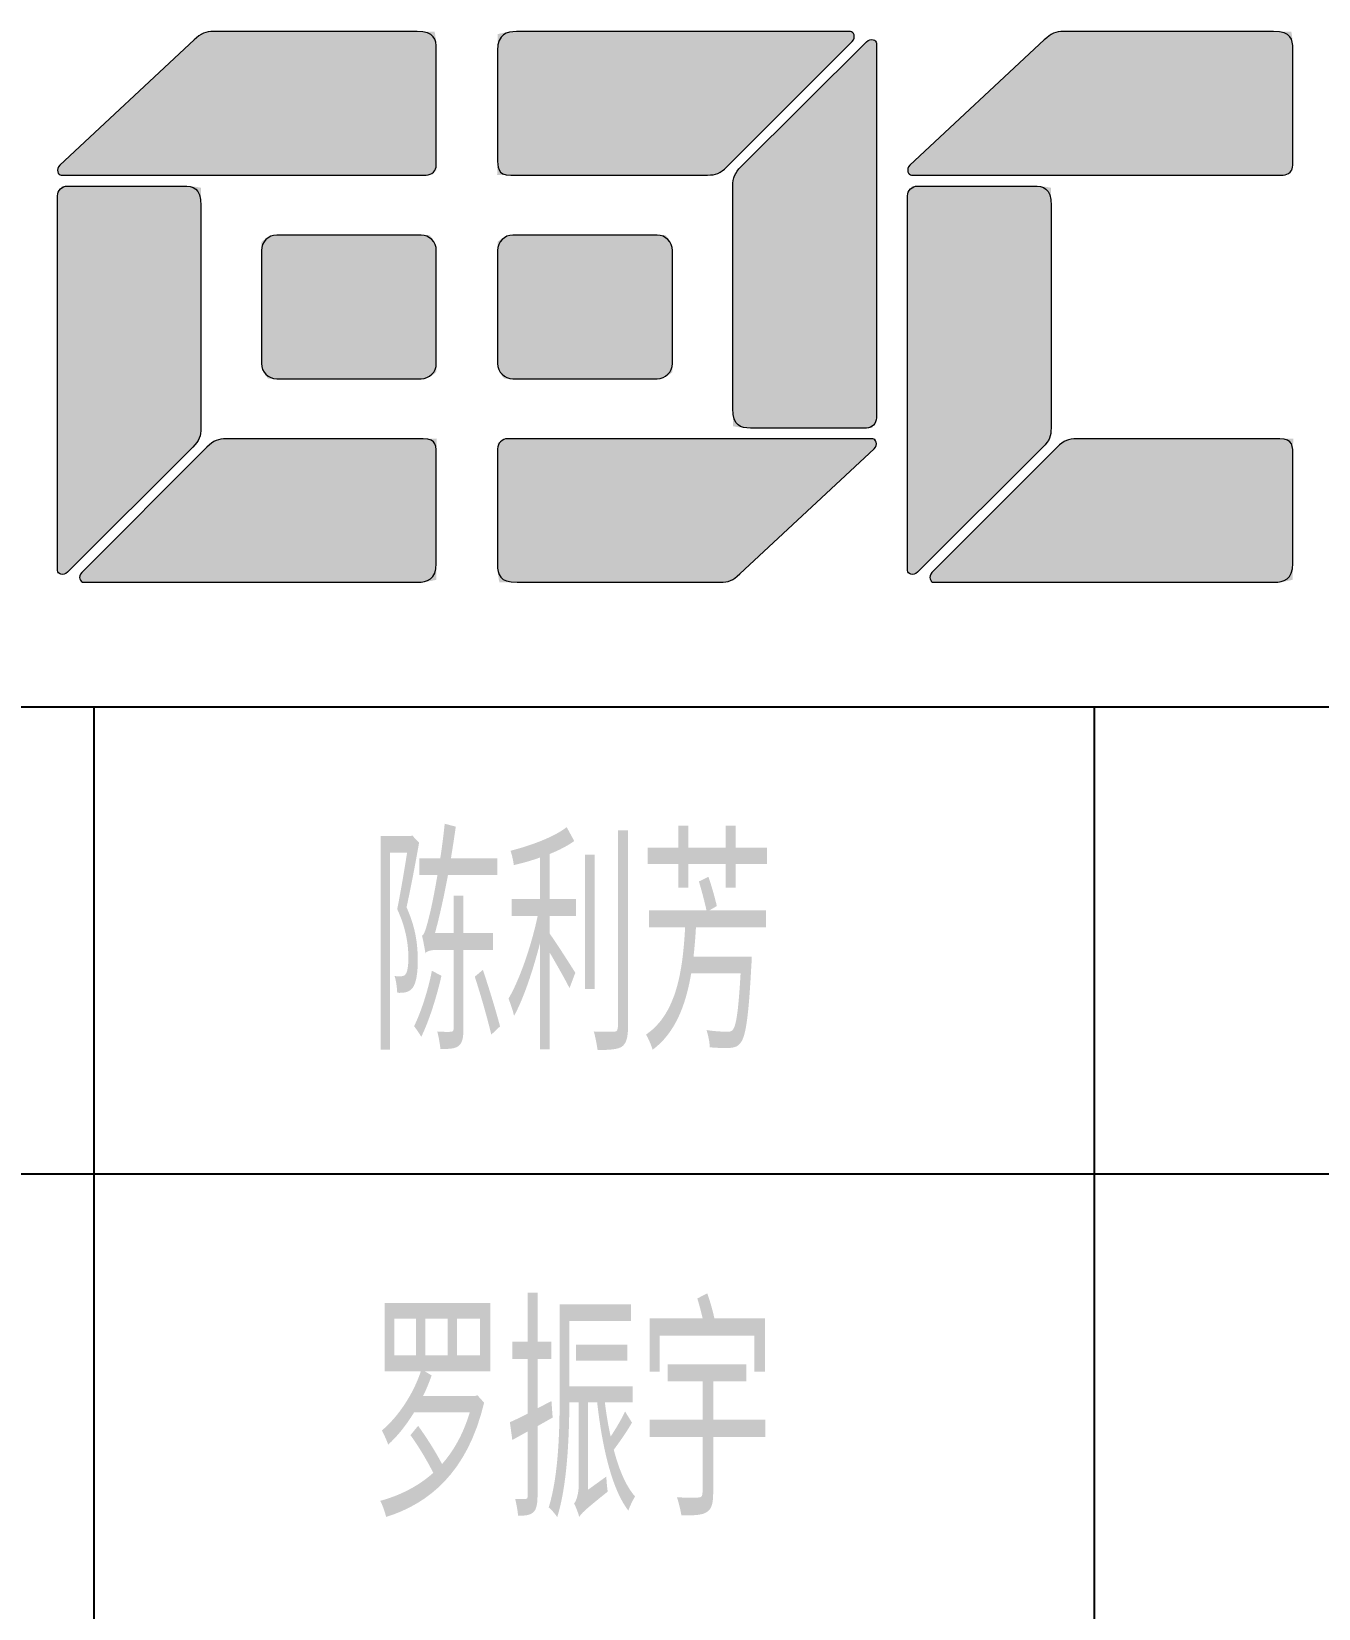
# Model space of a CAD drawing. Extents: x 93518 to 937116, y -359949 to 58022.
# Drawn here: x 918997 to 920927, y -120126 to -117762 of the extents above; entities that cross this region are included whole.
import ezdxf

# ---------------------------------------------------------------- set-up
doc = ezdxf.new("R2010")
doc.units = 0
doc.header["$LTSCALE"] = 1000
doc.header["$MEASUREMENT"] = 0
doc.layers.get('0').update_dxf_attribs({"color": 8, "linetype": 'CONTINUOUS'})
doc.layers.add('PUB_TEXT', color=8, linetype='CONTINUOUS')
doc.styles.add('HZ', font='geditxt.shx', dxfattribs={"width": 0.8, "bigfont": 'dxt.shx'})

# ---------------------------------------------------------------- blocks, each defined once
blk = doc.blocks.new('GEDI_TQ_2012')
at = {"color": 2}
for p, q in [((0, 28), (-180, 28)), ((-170, 0), (-170, 28)), ((-155, 0), (-155, 28)), ((-90, 21), (-180, 21))]:
    blk.add_line(p, q, dxfattribs=at)
blk = doc.blocks.new('LOGO_CEEC_2014')
at = {"true_color": 0x0068b6}
h = blk.add_hatch(color=152, dxfattribs=at)
h.dxf.hatch_style = 2
edge = h.paths.add_edge_path()
edge.add_spline(control_points=[(15.105, 10.128), (15.105, 10.128), (15.105, 10.128), (15.131, 10.01), (15.131, 9.866), (15.131, 9.866), (15.131, 8.126), (15.131, 8.126), (15.131, 8.044), (15.063, 7.977), (14.981, 7.977), (14.981, 7.977), (9.506, 7.977), (9.506, 7.977), (9.462, 7.977), (9.418, 8.06), (9.484, 8.126), (9.484, 8.126), (11.499, 10.002), (11.499, 10.002), (11.599, 10.103), (11.672, 10.128), (11.79, 10.128), (11.79, 10.128), (14.842, 10.128), (14.842, 10.128), (15.105, 10.128)], knot_values=[0, 0, 0, 0, 0.00005, 0.0001, 1, 1, 1, 2, 2, 2, 3, 3, 3, 4, 4, 4, 5, 5, 5, 6, 6, 6, 7, 7, 7, 8, 8, 8, 8], degree=3, periodic=0)
at = {"true_color": 0xe50011}
h = blk.add_hatch(color=12, dxfattribs=at)
h.dxf.hatch_style = 2
edge = h.paths.add_edge_path()
edge.add_spline(control_points=[(16.043, 7.977), (16.043, 7.977), (16.043, 7.977), (16.049, 8.095), (16.049, 8.24), (16.049, 8.24), (16.049, 9.845), (16.049, 9.845), (16.049, 10.089), (16.19, 10.128), (16.333, 10.128), (16.333, 10.128), (21.343, 10.128), (21.343, 10.128), (21.385, 10.128), (21.431, 10.045), (21.367, 9.981), (21.367, 9.981), (19.487, 8.102), (19.487, 8.102), (19.392, 8.002), (19.318, 7.977), (19.198, 7.977), (19.198, 7.977), (16.248, 7.977), (16.248, 7.977), (16.043, 7.977)], knot_values=[0, 0, 0, 0, 0.00005, 0.0001, 1, 1, 1, 2, 2, 2, 3, 3, 3, 4, 4, 4, 5, 5, 5, 6, 6, 6, 7, 7, 7, 8, 8, 8, 8], degree=3, periodic=0)
h = blk.add_hatch(color=12, dxfattribs=at)
h.dxf.hatch_style = 2
edge = h.paths.add_edge_path()
edge.add_spline(control_points=[(19.578, 4.213), (19.578, 4.213), (19.578, 4.213), (19.696, 4.185), (19.843, 4.185), (19.843, 4.185), (21.584, 4.185), (21.584, 4.185), (21.665, 4.185), (21.731, 4.253), (21.731, 4.336), (21.731, 4.336), (21.731, 9.953), (21.731, 9.953), (21.731, 9.997), (21.648, 10.042), (21.584, 9.976), (21.584, 9.976), (19.704, 8.105), (19.704, 8.105), (19.604, 8.005), (19.578, 7.935), (19.578, 7.815), (19.578, 7.815), (19.578, 4.478), (19.578, 4.478), (19.578, 4.213)], knot_values=[0, 0, 0, 0, 0.00005, 0.0001, 1, 1, 1, 2, 2, 2, 3, 3, 3, 4, 4, 4, 5, 5, 5, 6, 6, 6, 7, 7, 7, 8, 8, 8, 8], degree=3, periodic=0)
at = {"true_color": 0x0068b6}
h = blk.add_hatch(color=152, dxfattribs=at)
h.dxf.hatch_style = 2
edge = h.paths.add_edge_path()
edge.add_spline(control_points=[(27.953, 10.128), (27.953, 10.128), (27.953, 10.128), (27.975, 10.01), (27.975, 9.866), (27.975, 9.866), (27.975, 8.126), (27.975, 8.126), (27.975, 8.044), (27.912, 7.977), (27.828, 7.977), (27.828, 7.977), (22.256, 7.977), (22.256, 7.977), (22.213, 7.977), (22.168, 8.06), (22.232, 8.126), (22.232, 8.126), (24.248, 10.002), (24.248, 10.002), (24.348, 10.103), (24.42, 10.128), (24.54, 10.128), (24.54, 10.128), (27.687, 10.128), (27.687, 10.128), (27.953, 10.128)], knot_values=[0, 0, 0, 0, 0.00005, 0.0001, 1, 1, 1, 2, 2, 2, 3, 3, 3, 4, 4, 4, 5, 5, 5, 6, 6, 6, 7, 7, 7, 8, 8, 8, 8], degree=3, periodic=0)
h = blk.add_hatch(color=152, dxfattribs=at)
h.dxf.hatch_style = 2
edge = h.paths.add_edge_path()
edge.add_spline(control_points=[(11.601, 7.787), (11.601, 7.787), (11.601, 7.787), (11.483, 7.813), (11.339, 7.813), (11.339, 7.813), (9.6, 7.813), (9.6, 7.813), (9.518, 7.813), (9.45, 7.746), (9.45, 7.664), (9.45, 7.664), (9.45, 2.048), (9.45, 2.048), (9.45, 2.004), (9.533, 1.958), (9.6, 2.023), (9.6, 2.023), (11.478, 3.896), (11.478, 3.896), (11.576, 3.995), (11.601, 4.067), (11.601, 4.185), (11.601, 4.185), (11.601, 7.523), (11.601, 7.523), (11.601, 7.787)], knot_values=[0, 0, 0, 0, 0.00005, 0.0001, 1, 1, 1, 2, 2, 2, 3, 3, 3, 4, 4, 4, 5, 5, 5, 6, 6, 6, 7, 7, 7, 8, 8, 8, 8], degree=3, periodic=0)
h = blk.add_hatch(color=152, dxfattribs=at)
h.dxf.hatch_style = 2
edge = h.paths.add_edge_path()
edge.add_spline(control_points=[(24.35, 7.787), (24.35, 7.787), (24.35, 7.787), (24.234, 7.813), (24.087, 7.813), (24.087, 7.813), (22.349, 7.813), (22.349, 7.813), (22.267, 7.813), (22.197, 7.746), (22.197, 7.664), (22.197, 7.664), (22.197, 2.048), (22.197, 2.048), (22.197, 2.004), (22.284, 1.958), (22.349, 2.023), (22.349, 2.023), (24.227, 3.896), (24.227, 3.896), (24.326, 3.995), (24.35, 4.067), (24.35, 4.185), (24.35, 4.185), (24.35, 7.523), (24.35, 7.523), (24.35, 7.787)], knot_values=[0, 0, 0, 0, 0.00005, 0.0001, 1, 1, 1, 2, 2, 2, 3, 3, 3, 4, 4, 4, 5, 5, 5, 6, 6, 6, 7, 7, 7, 8, 8, 8, 8], degree=3, periodic=0)
h = blk.add_hatch(color=152, dxfattribs=at)
h.dxf.hatch_style = 2
edge = h.paths.add_edge_path()
edge.add_spline(control_points=[(15.028, 7.077), (15.028, 7.077), (15.028, 7.077), (15.131, 6.974), (15.131, 6.847), (15.131, 6.847), (15.131, 5.152), (15.131, 5.152), (15.131, 5.025), (15.028, 4.923), (14.902, 4.923), (14.902, 4.923), (12.737, 4.923), (12.737, 4.923), (12.611, 4.923), (12.508, 5.025), (12.508, 5.152), (12.508, 5.152), (12.508, 6.847), (12.508, 6.847), (12.508, 6.974), (12.611, 7.077), (12.737, 7.077), (12.737, 7.077), (14.902, 7.077), (14.902, 7.077), (15.028, 7.077)], knot_values=[0, 0, 0, 0, 0.00005, 0.0001, 1, 1, 1, 2, 2, 2, 3, 3, 3, 4, 4, 4, 5, 5, 5, 6, 6, 6, 7, 7, 7, 8, 8, 8, 8], degree=3, periodic=0)
at = {"true_color": 0xe50011}
h = blk.add_hatch(color=12, dxfattribs=at)
h.dxf.hatch_style = 2
edge = h.paths.add_edge_path()
edge.add_spline(control_points=[(18.566, 7.077), (18.566, 7.077), (18.566, 7.077), (18.672, 6.974), (18.672, 6.847), (18.672, 6.847), (18.672, 5.152), (18.672, 5.152), (18.672, 5.025), (18.566, 4.923), (18.443, 4.923), (18.443, 4.923), (16.28, 4.923), (16.28, 4.923), (16.153, 4.923), (16.049, 5.025), (16.049, 5.152), (16.049, 5.152), (16.049, 6.847), (16.049, 6.847), (16.049, 6.974), (16.153, 7.077), (16.28, 7.077), (16.28, 7.077), (18.443, 7.077), (18.443, 7.077), (18.566, 7.077)], knot_values=[0, 0, 0, 0, 0.00005, 0.0001, 1, 1, 1, 2, 2, 2, 3, 3, 3, 4, 4, 4, 5, 5, 5, 6, 6, 6, 7, 7, 7, 8, 8, 8, 8], degree=3, periodic=0)
at = {"true_color": 0x0068b6}
h = blk.add_hatch(color=152, dxfattribs=at)
h.dxf.hatch_style = 2
edge = h.paths.add_edge_path()
edge.add_spline(control_points=[(15.139, 4.024), (15.139, 4.024), (15.139, 4.024), (15.131, 3.905), (15.131, 3.76), (15.131, 3.76), (15.131, 2.156), (15.131, 2.156), (15.131, 1.911), (14.992, 1.872), (14.848, 1.872), (14.848, 1.872), (9.839, 1.872), (9.839, 1.872), (9.796, 1.872), (9.749, 1.957), (9.813, 2.02), (9.813, 2.02), (11.692, 3.898), (11.692, 3.898), (11.79, 3.995), (11.862, 4.024), (11.984, 4.024), (11.984, 4.024), (14.934, 4.024), (14.934, 4.024), (15.139, 4.024)], knot_values=[0, 0, 0, 0, 0.00005, 0.0001, 1, 1, 1, 2, 2, 2, 3, 3, 3, 4, 4, 4, 5, 5, 5, 6, 6, 6, 7, 7, 7, 8, 8, 8, 8], degree=3, periodic=0)
at = {"true_color": 0xe50011}
h = blk.add_hatch(color=12, dxfattribs=at)
h.dxf.hatch_style = 2
edge = h.paths.add_edge_path()
edge.add_spline(control_points=[(16.077, 1.872), (16.077, 1.872), (16.077, 1.872), (16.049, 1.989), (16.049, 2.135), (16.049, 2.135), (16.049, 3.874), (16.049, 3.874), (16.049, 3.957), (16.12, 4.024), (16.199, 4.024), (16.199, 4.024), (21.676, 4.024), (21.676, 4.024), (21.718, 4.024), (21.763, 3.94), (21.698, 3.874), (21.698, 3.874), (19.68, 1.998), (19.68, 1.998), (19.58, 1.898), (19.509, 1.872), (19.392, 1.872), (19.392, 1.872), (16.343, 1.872), (16.343, 1.872), (16.077, 1.872)], knot_values=[0, 0, 0, 0, 0.00005, 0.0001, 1, 1, 1, 2, 2, 2, 3, 3, 3, 4, 4, 4, 5, 5, 5, 6, 6, 6, 7, 7, 7, 8, 8, 8, 8], degree=3, periodic=0)
at = {"true_color": 0x0068b6}
h = blk.add_hatch(color=152, dxfattribs=at)
h.dxf.hatch_style = 2
edge = h.paths.add_edge_path()
edge.add_spline(control_points=[(27.985, 4.024), (27.985, 4.024), (27.985, 4.024), (27.975, 3.905), (27.975, 3.76), (27.975, 3.76), (27.975, 2.156), (27.975, 2.156), (27.975, 1.911), (27.838, 1.872), (27.695, 1.872), (27.695, 1.872), (22.588, 1.872), (22.588, 1.872), (22.544, 1.872), (22.501, 1.957), (22.564, 2.02), (22.564, 2.02), (24.443, 3.898), (24.443, 3.898), (24.54, 3.995), (24.612, 4.024), (24.732, 4.024), (24.732, 4.024), (27.78, 4.024), (27.78, 4.024), (27.985, 4.024)], knot_values=[0, 0, 0, 0, 0.00005, 0.0001, 1, 1, 1, 2, 2, 2, 3, 3, 3, 4, 4, 4, 5, 5, 5, 6, 6, 6, 7, 7, 7, 8, 8, 8, 8], degree=3, periodic=0)
at = {"lineweight": 0}
for points in [[(15.131, 8.126), (15.131, 8.044), (15.063, 7.977), (14.981, 7.977), (14.981, 7.977), (9.506, 7.977), (9.506, 7.977), (9.462, 7.977), (9.418, 8.06), (9.484, 8.126), (9.484, 8.126), (11.499, 10.002), (11.499, 10.002), (11.599, 10.103), (11.672, 10.128), (11.79, 10.128), (11.79, 10.128), (14.842, 10.128), (14.842, 10.128), (15.105, 10.128), (15.131, 10.01), (15.131, 9.866), (15.131, 9.866), (15.131, 8.126), (15.131, 8.126)], [(16.049, 9.845), (16.049, 10.089), (16.19, 10.128), (16.333, 10.128), (16.333, 10.128), (21.343, 10.128), (21.343, 10.128), (21.385, 10.128), (21.431, 10.045), (21.367, 9.981), (21.367, 9.981), (19.487, 8.102), (19.487, 8.102), (19.392, 8.002), (19.318, 7.977), (19.198, 7.977), (19.198, 7.977), (16.248, 7.977), (16.248, 7.977), (16.043, 7.977), (16.049, 8.095), (16.049, 8.24), (16.049, 8.24), (16.049, 9.845), (16.049, 9.845)], [(21.584, 4.185), (21.665, 4.185), (21.731, 4.253), (21.731, 4.336), (21.731, 4.336), (21.731, 9.953), (21.731, 9.953), (21.731, 9.997), (21.648, 10.042), (21.584, 9.976), (21.584, 9.976), (19.704, 8.105), (19.704, 8.105), (19.604, 8.005), (19.578, 7.935), (19.578, 7.815), (19.578, 7.815), (19.578, 4.478), (19.578, 4.478), (19.578, 4.213), (19.696, 4.185), (19.843, 4.185), (19.843, 4.185), (21.584, 4.185), (21.584, 4.185)], [(27.975, 8.126), (27.975, 8.044), (27.912, 7.977), (27.828, 7.977), (27.828, 7.977), (22.256, 7.977), (22.256, 7.977), (22.213, 7.977), (22.168, 8.06), (22.232, 8.126), (22.232, 8.126), (24.248, 10.002), (24.248, 10.002), (24.348, 10.103), (24.42, 10.128), (24.54, 10.128), (24.54, 10.128), (27.687, 10.128), (27.687, 10.128), (27.953, 10.128), (27.975, 10.01), (27.975, 9.866), (27.975, 9.866), (27.975, 8.126), (27.975, 8.126)], [(9.6, 7.813), (9.518, 7.813), (9.45, 7.746), (9.45, 7.664), (9.45, 7.664), (9.45, 2.048), (9.45, 2.048), (9.45, 2.004), (9.533, 1.958), (9.6, 2.023), (9.6, 2.023), (11.478, 3.896), (11.478, 3.896), (11.576, 3.995), (11.601, 4.067), (11.601, 4.185), (11.601, 4.185), (11.601, 7.523), (11.601, 7.523), (11.601, 7.787), (11.483, 7.813), (11.339, 7.813), (11.339, 7.813), (9.6, 7.813), (9.6, 7.813)], [(22.349, 7.813), (22.267, 7.813), (22.197, 7.746), (22.197, 7.664), (22.197, 7.664), (22.197, 2.048), (22.197, 2.048), (22.197, 2.004), (22.284, 1.958), (22.349, 2.023), (22.349, 2.023), (24.227, 3.896), (24.227, 3.896), (24.326, 3.995), (24.35, 4.067), (24.35, 4.185), (24.35, 4.185), (24.35, 7.523), (24.35, 7.523), (24.35, 7.787), (24.234, 7.813), (24.087, 7.813), (24.087, 7.813), (22.349, 7.813), (22.349, 7.813)], [(15.131, 5.152), (15.131, 5.025), (15.028, 4.923), (14.902, 4.923), (14.902, 4.923), (12.737, 4.923), (12.737, 4.923), (12.611, 4.923), (12.508, 5.025), (12.508, 5.152), (12.508, 5.152), (12.508, 6.847), (12.508, 6.847), (12.508, 6.974), (12.611, 7.077), (12.737, 7.077), (12.737, 7.077), (14.902, 7.077), (14.902, 7.077), (15.028, 7.077), (15.131, 6.974), (15.131, 6.847), (15.131, 6.847), (15.131, 5.152), (15.131, 5.152)], [(18.672, 5.152), (18.672, 5.025), (18.566, 4.923), (18.443, 4.923), (18.443, 4.923), (16.28, 4.923), (16.28, 4.923), (16.153, 4.923), (16.049, 5.025), (16.049, 5.152), (16.049, 5.152), (16.049, 6.847), (16.049, 6.847), (16.049, 6.974), (16.153, 7.077), (16.28, 7.077), (16.28, 7.077), (18.443, 7.077), (18.443, 7.077), (18.566, 7.077), (18.672, 6.974), (18.672, 6.847), (18.672, 6.847), (18.672, 5.152), (18.672, 5.152)], [(15.131, 2.156), (15.131, 1.911), (14.992, 1.872), (14.848, 1.872), (14.848, 1.872), (9.839, 1.872), (9.839, 1.872), (9.796, 1.872), (9.749, 1.957), (9.813, 2.02), (9.813, 2.02), (11.692, 3.898), (11.692, 3.898), (11.79, 3.995), (11.862, 4.024), (11.984, 4.024), (11.984, 4.024), (14.934, 4.024), (14.934, 4.024), (15.139, 4.024), (15.131, 3.905), (15.131, 3.76), (15.131, 3.76), (15.131, 2.156), (15.131, 2.156)], [(16.049, 3.874), (16.049, 3.957), (16.12, 4.024), (16.199, 4.024), (16.199, 4.024), (21.676, 4.024), (21.676, 4.024), (21.718, 4.024), (21.763, 3.94), (21.698, 3.874), (21.698, 3.874), (19.68, 1.998), (19.68, 1.998), (19.58, 1.898), (19.509, 1.872), (19.392, 1.872), (19.392, 1.872), (16.343, 1.872), (16.343, 1.872), (16.077, 1.872), (16.049, 1.989), (16.049, 2.135), (16.049, 2.135), (16.049, 3.874), (16.049, 3.874)], [(27.975, 2.156), (27.975, 1.911), (27.838, 1.872), (27.695, 1.872), (27.695, 1.872), (22.588, 1.872), (22.588, 1.872), (22.544, 1.872), (22.501, 1.957), (22.564, 2.02), (22.564, 2.02), (24.443, 3.898), (24.443, 3.898), (24.54, 3.995), (24.612, 4.024), (24.732, 4.024), (24.732, 4.024), (27.78, 4.024), (27.78, 4.024), (27.985, 4.024), (27.975, 3.905), (27.975, 3.76), (27.975, 3.76), (27.975, 2.156), (27.975, 2.156)]]:
    blk.add_open_spline(points, degree=3, knots=[0, 0, 0, 0, 1, 1, 1, 2, 2, 2, 3, 3, 3, 4, 4, 4, 5, 5, 5, 6, 6, 6, 7, 7, 7, 8, 8, 8, 8], dxfattribs=at)

msp = doc.modelspace()

# ---------------------------------------------------------------- block references
at = {"xscale": 100, "yscale": 100, "zscale": 100}
for name, p in [('GEDI_TQ_2012', (936091.4, -121574.9)), ('LOGO_CEEC_2014', (918091.4, -118774.9))]:
    msp.add_blockref(name, p, dxfattribs=at)

# ---------------------------------------------------------------- texts
at = {"layer": 'PUB_TEXT', "style": 'HZ', "width": 0.7}
for s, p in [('陈利芳', (919505, -119288.4)), ('罗振宇', (919505, -119988.4))]:
    msp.add_text(s, height=304.25, dxfattribs=at).set_placement(p)

doc.saveas('drawing.dxf')
